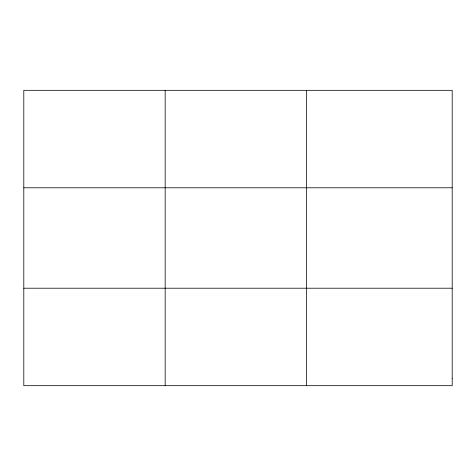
<?xml version="1.0" encoding="UTF-8"?>
<svg xmlns="http://www.w3.org/2000/svg" width="476" height="476" viewBox="0 0 476 476"><rect width="100%" height="100%" fill="white"/><g stroke="black" fill="none" stroke-linecap="round" stroke-linejoin="round"><path stroke-width="0.71" d="M165.172 90.321L165.172 385.679M306.544 90.321L306.544 385.679M23.8 187.788L452.2 187.788M23.8 288.212L452.2 288.212M452.2 378.717L452.2 385.679L23.8 385.679L23.8 90.321L452.2 90.321L452.2 378.717"/></g></svg>
